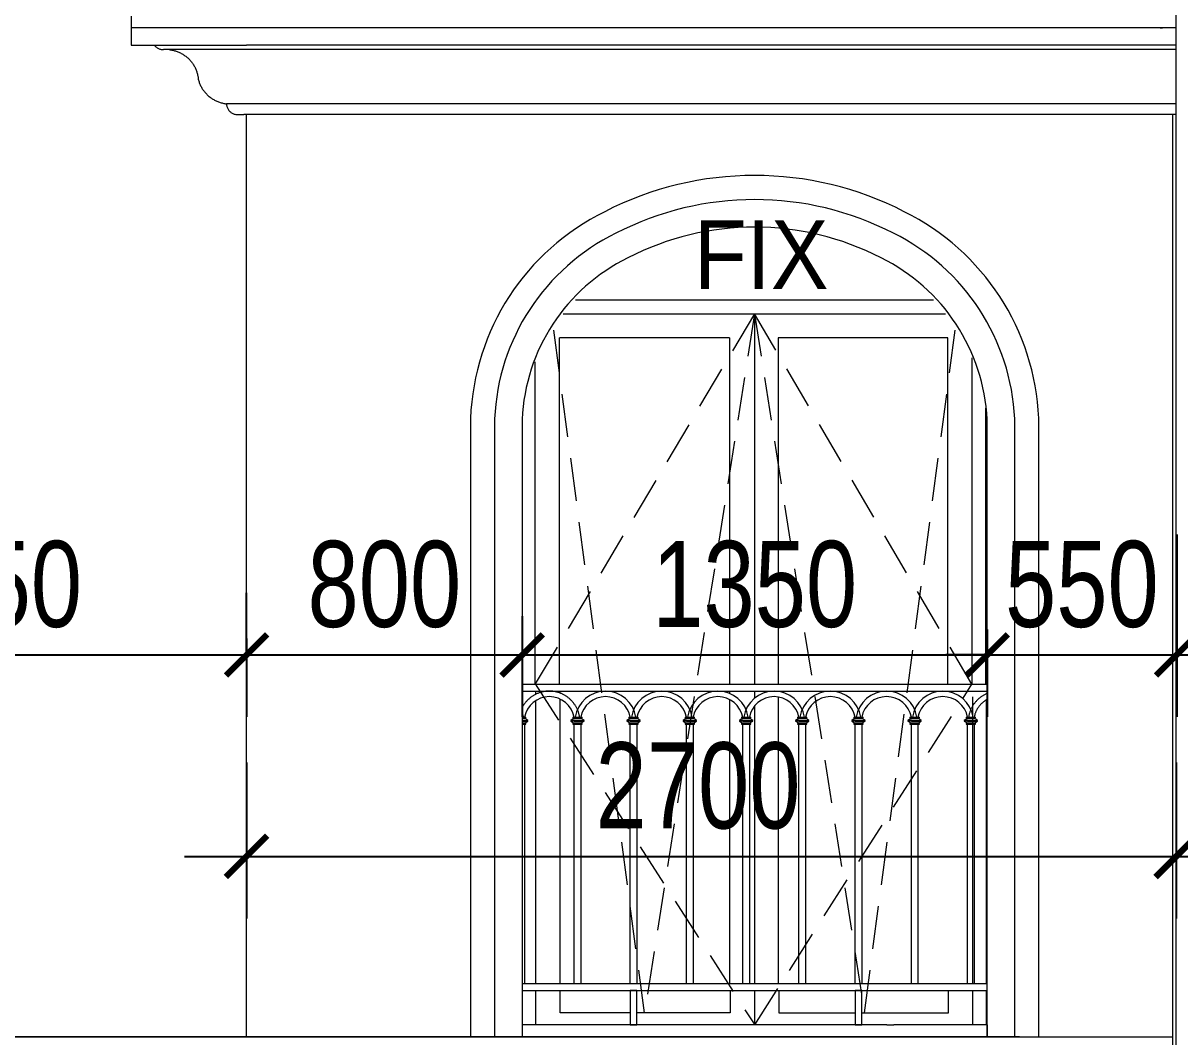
# Model space of a CAD drawing. Header units: millimetres. Extents: x -78046 to 260989, y -99288 to 158505.
# Drawn here: x 194373 to 197731, y 4667 to 7610 of the extents above; entities that cross this region are included whole.
import ezdxf
from ezdxf.xclip import XClip

# ---------------------------------------------------------------- set-up
doc = ezdxf.new("R2010")
doc.units = ezdxf.units.MM
doc.header["$LTSCALE"] = 100
doc.header["$XCLIPFRAME"] = 0
doc.header["$PDMODE"] = 98
doc.linetypes.add('HIDDEN', pattern=[0.375, 0.25, -0.125])
doc.layers.get('Defpoints').update_dxf_attribs({"lineweight": 13})
for name, color, linetype, lineweight in [('-DOOR', 137, 'Continuous', 9), ('-HATCH', 8, 'Continuous', 5), ('-HIDE', 3, 'HIDDEN', 13), ('-LINE1', 7, 'Continuous', 18), ('-TEXT', 7, 'Continuous', 15)]:
    doc.layers.add(name, color=color, linetype=linetype, lineweight=lineweight)
doc.styles.add('AVANH', font='VHAVAN_2.TTF', dxfattribs={"width": 0.8})
doc.styles.add('X-5M-DH-TUM1$0$AVANTH', font='arial.ttf', dxfattribs={"width": 0.9})
doc.dimstyles.new('C_100A3', dxfattribs={"dimscale": 100, "dimtxt": 2.5, "dimasz": 1.2, "dimexe": 1.8, "dimexo": 0, "dimgap": 0.75, "dimtad": 1, "dimdec": 0, "dimzin": 0, "dimdsep": 46, "dimtxsty": 'AVANH', "dimblk": 'ARCHTICK', "dimcen": 0, "dimdle": 1.8, "dimclrd": 256, "dimclre": 256, "dimclrt": 7, "dimadec": 0, "dimazin": 0, "dimtfac": 0.0001, "dimtdec": 0, "dimtix": 1, "dimtmove": 2, "dimatfit": 3, "dimldrblk": 'ARCHTICK', "dimfxl": 1.8, "dimtolj": 1, "dimtzin": 0, "dimarcsym": 0})

# ---------------------------------------------------------------- blocks, each defined once
blk = doc.blocks.new('_ARCHTICK')
at = {"const_width": 0.15}
blk.add_lwpolyline([(-0.5, -0.5), (0.5, 0.5)], dxfattribs=at)
blk = doc.blocks.new('*D106')
at = {"layer": 'Defpoints', "lineweight": -2, "transparency": 16777216}
for p, q in [((193471.1, 5775.9), (193471.1, 5955.9)), ((195021.4, 5775.9), (195021.4, 5955.9)), ((193291.1, 5775.9), (195201.4, 5775.9))]:
    blk.add_line(p, q, dxfattribs=at)
at = {"layer": 'Defpoints', "color": 0, "transparency": 16777216}
for p in [(193471.1, 5775.9), (195021.4, 5775.9), (195021.4, 5775.9)]:
    blk.add_point(p, dxfattribs=at)
at = {"layer": 'Defpoints', "lineweight": -2, "transparency": 16777216, "xscale": 120, "yscale": 120, "zscale": 120, "rotation": 180}
blk.add_blockref('_ARCHTICK', (193471.1, 5775.9), dxfattribs=at)
at = {"layer": 'Defpoints', "lineweight": -2, "transparency": 16777216, "xscale": 120, "yscale": 120, "zscale": 120}
blk.add_blockref('_ARCHTICK', (195021.4, 5775.9), dxfattribs=at)
at = {"layer": 'Defpoints', "color": 7, "transparency": 16777216, "insert": (194246.3, 5980.2), "char_height": 250, "attachment_point": 5, "style": 'AVANH'}
blk.add_mtext('\\A1;1550', dxfattribs=at)
blk = doc.blocks.new('*D107')
at = {"layer": 'Defpoints', "lineweight": -2, "transparency": 16777216}
for p, q in [((197171.7, 5849.5), (197171.7, 5595.9)), ((195821.6, 5823.3), (195821.6, 5595.9)), ((195641.6, 5775.9), (197351.7, 5775.9))]:
    blk.add_line(p, q, dxfattribs=at)
at = {"layer": 'Defpoints', "color": 0, "transparency": 16777216}
for p in [(197171.7, 5849.5), (195821.6, 5823.3), (197171.7, 5775.9)]:
    blk.add_point(p, dxfattribs=at)
at = {"layer": 'Defpoints', "lineweight": -2, "transparency": 16777216, "xscale": 120, "yscale": 120, "zscale": 120, "rotation": 180}
blk.add_blockref('_ARCHTICK', (195821.6, 5775.9), dxfattribs=at)
at = {"layer": 'Defpoints', "lineweight": -2, "transparency": 16777216, "xscale": 120, "yscale": 120, "zscale": 120}
blk.add_blockref('_ARCHTICK', (197171.7, 5775.9), dxfattribs=at)
at = {"layer": 'Defpoints', "color": 7, "transparency": 16777216, "insert": (196496.7, 5980.2), "char_height": 250, "attachment_point": 5, "style": 'AVANH'}
blk.add_mtext('\\A1;1350', dxfattribs=at)
blk = doc.blocks.new('*D108')
at = {"layer": 'Defpoints', "lineweight": -2, "transparency": 16777216}
for p, q in [((197722, 6125.9), (197722, 5595.9)), ((197171.7, 5849.5), (197171.7, 5595.9)), ((197171.7, 5775.9), (197051.7, 5775.9)), ((197171.7, 5775.9), (197722, 5775.9)), ((197722, 5775.9), (197842, 5775.9))]:
    blk.add_line(p, q, dxfattribs=at)
at = {"layer": 'Defpoints', "color": 0, "transparency": 16777216}
for p in [(197722, 6125.9), (197171.7, 5849.5), (197722, 5775.9)]:
    blk.add_point(p, dxfattribs=at)
at = {"layer": 'Defpoints', "lineweight": -2, "transparency": 16777216, "xscale": 120, "yscale": 120, "zscale": 120}
blk.add_blockref('_ARCHTICK', (197171.7, 5775.9), dxfattribs=at)
at = {"layer": 'Defpoints', "lineweight": -2, "transparency": 16777216, "xscale": 120, "yscale": 120, "zscale": 120, "rotation": 180}
blk.add_blockref('_ARCHTICK', (197722, 5775.9), dxfattribs=at)
at = {"layer": 'Defpoints', "color": 7, "transparency": 16777216, "insert": (197446.8, 5980.2), "char_height": 250, "attachment_point": 5, "style": 'AVANH'}
blk.add_mtext('\\A1;550', dxfattribs=at)
blk = doc.blocks.new('lancan')
for p, q in [((-1.1, 988.8), (6547.2, 988.8)), ((-1.1, 968.8), (6547.2, 968.8)), ((324.8, 889), (347.2, 889)), ((324.8, 876.9), (347.2, 876.9)), ((326.4, 893), (345.6, 893)), ((345.6, 891), (326.4, 891)), ((326.4, 883.9), (345.6, 883.9)), ((326.4, 881.9), (345.6, 881.9)), ((345.6, 874.9), (326.4, 874.9)), ((345.6, 893), (349.6, 893)), ((345.6, 891), (347.2, 891)), ((345.6, 883.9), (345.6, 881.9)), ((345.6, 883.9), (355.4, 883.9)), ((345.6, 881.9), (355.4, 881.9)), ((345.6, 874.9), (347.2, 874.9)), ((347.2, 889), (347.2, 891)), ((347.2, 891), (349.6, 891)), ((355.4, 883.9), (347.2, 889)), ((347.2, 876.9), (355.4, 881.9)), ((347.2, 874.9), (347.2, 876.9)), ((347.2, 874.9), (349.6, 874.9)), ((349.6, 891), (349.6, 893)), ((349.6, 872.9), (349.6, 874.9)), ((355.4, 881.9), (355.4, 883.9)), ((488, 889), (479.8, 883.9)), ((479.8, 883.9), (479.8, 881.9)), ((489.6, 883.9), (479.8, 883.9)), ((479.8, 881.9), (488, 876.9)), ((489.6, 881.9), (479.8, 881.9)), ((485.6, 893), (485.6, 891)), ((485.6, 893), (489.6, 893)), ((485.6, 891), (488, 891)), ((485.6, 874.9), (485.6, 872.9)), ((485.6, 874.9), (488, 874.9)), ((488, 891), (488, 889)), ((488, 891), (489.6, 891)), ((488, 889), (510.4, 889)), ((488, 876.9), (488, 874.9)), ((488, 876.9), (510.4, 876.9)), ((488, 874.9), (489.6, 874.9)), ((489.6, 893), (508.8, 893)), ((508.8, 891), (489.6, 891)), ((489.6, 881.9), (489.6, 883.9)), ((489.6, 883.9), (508.8, 883.9)), ((489.6, 881.9), (508.8, 881.9)), ((508.8, 874.9), (489.6, 874.9)), ((508.8, 893), (512.8, 893)), ((508.8, 891), (510.4, 891)), ((508.8, 883.9), (508.8, 881.9)), ((508.8, 883.9), (518.6, 883.9)), ((508.8, 881.9), (518.6, 881.9)), ((508.8, 874.9), (510.4, 874.9)), ((510.4, 889), (510.4, 891)), ((510.4, 891), (512.8, 891)), ((518.6, 883.9), (510.4, 889)), ((510.4, 876.9), (518.6, 881.9)), ((510.4, 874.9), (510.4, 876.9)), ((510.4, 874.9), (512.8, 874.9)), ((512.8, 891), (512.8, 893)), ((512.8, 872.9), (512.8, 874.9)), ((518.6, 881.9), (518.6, 883.9)), ((651.2, 889), (643, 884)), ((643, 884), (643, 882)), ((652.8, 884), (643, 884)), ((643, 882), (651.2, 876.9)), ((652.8, 882), (643, 882)), ((648.8, 893), (648.8, 891)), ((648.8, 893), (652.8, 893)), ((648.8, 891), (651.2, 891)), ((648.8, 874.9), (648.8, 872.9)), ((648.8, 874.9), (651.2, 874.9)), ((651.2, 891), (651.2, 889)), ((651.2, 891), (652.8, 891)), ((651.2, 889), (673.6, 889)), ((651.2, 876.9), (651.2, 874.9)), ((651.2, 876.9), (673.6, 876.9)), ((651.2, 874.9), (652.8, 874.9)), ((652.8, 893), (672, 893)), ((672, 891), (652.8, 891)), ((652.8, 882), (652.8, 884)), ((652.8, 884), (672, 884)), ((652.8, 882), (672, 882)), ((672, 874.9), (652.8, 874.9)), ((672, 893), (676, 893)), ((672, 891), (673.6, 891)), ((672, 884), (672, 882)), ((672, 884), (681.8, 884)), ((672, 882), (681.8, 882)), ((672, 874.9), (673.6, 874.9)), ((673.6, 889), (673.6, 891)), ((673.6, 891), (676, 891)), ((681.8, 884), (673.6, 889)), ((673.6, 876.9), (681.8, 882)), ((673.6, 874.9), (673.6, 876.9)), ((673.6, 874.9), (676, 874.9)), ((676, 891), (676, 893)), ((676, 872.9), (676, 874.9)), ((681.8, 882), (681.8, 884)), ((814.4, 889), (806.2, 884)), ((806.2, 884), (806.2, 882)), ((816, 884), (806.2, 884)), ((806.2, 882), (814.4, 876.9)), ((816, 882), (806.2, 882)), ((812, 893), (812, 891)), ((812, 893), (816, 893)), ((812, 891), (814.4, 891)), ((812, 874.9), (812, 872.9)), ((812, 874.9), (814.4, 874.9)), ((814.4, 891), (814.4, 889)), ((814.4, 891), (816, 891)), ((814.4, 889), (836.8, 889)), ((814.4, 876.9), (814.4, 874.9)), ((814.4, 876.9), (836.8, 876.9)), ((814.4, 874.9), (816, 874.9)), ((816, 893), (835.2, 893)), ((835.2, 891), (816, 891)), ((816, 882), (816, 884)), ((816, 884), (835.2, 884)), ((816, 882), (835.2, 882)), ((835.2, 874.9), (816, 874.9)), ((835.2, 893), (839.2, 893)), ((835.2, 891), (836.8, 891)), ((835.2, 884), (835.2, 882)), ((835.2, 884), (845, 884)), ((835.2, 882), (845, 882)), ((835.2, 874.9), (836.8, 874.9)), ((836.8, 889), (836.8, 891)), ((836.8, 891), (839.2, 891)), ((845, 884), (836.8, 889)), ((836.8, 876.9), (845, 882)), ((836.8, 874.9), (836.8, 876.9)), ((836.8, 874.9), (839.2, 874.9)), ((839.2, 891), (839.2, 893)), ((839.2, 872.9), (839.2, 874.9)), ((845, 882), (845, 884)), ((977.6, 889), (969.4, 884)), ((969.4, 884), (969.4, 882)), ((979.2, 884), (969.4, 884)), ((969.4, 882), (977.6, 876.9)), ((979.2, 882), (969.4, 882)), ((975.2, 893), (975.2, 891)), ((975.2, 893), (979.2, 893)), ((975.2, 891), (977.6, 891)), ((975.2, 874.9), (975.2, 872.9)), ((975.2, 874.9), (977.6, 874.9)), ((977.6, 891), (977.6, 889)), ((977.6, 891), (979.2, 891)), ((977.6, 889), (1000, 889)), ((977.6, 876.9), (977.6, 874.9)), ((977.6, 876.9), (1000, 876.9)), ((977.6, 874.9), (979.2, 874.9)), ((979.2, 893), (998.4, 893)), ((998.4, 891), (979.2, 891)), ((979.2, 882), (979.2, 884)), ((979.2, 884), (998.4, 884)), ((979.2, 882), (998.4, 882)), ((998.4, 874.9), (979.2, 874.9)), ((998.4, 893), (1002.4, 893)), ((998.4, 891), (1000, 891)), ((998.4, 884), (998.4, 882)), ((998.4, 884), (1008.2, 884)), ((998.4, 882), (1008.2, 882)), ((998.4, 874.9), (1000, 874.9)), ((1000, 889), (1000, 891)), ((1000, 891), (1002.4, 891)), ((1008.2, 884), (1000, 889)), ((1000, 876.9), (1008.2, 882)), ((1000, 874.9), (1000, 876.9)), ((1000, 874.9), (1002.4, 874.9)), ((1002.4, 891), (1002.4, 893)), ((1002.4, 872.9), (1002.4, 874.9)), ((1008.2, 882), (1008.2, 884)), ((1140.8, 889), (1132.6, 884)), ((1132.6, 884), (1132.6, 882)), ((1142.4, 884), (1132.6, 884)), ((1132.6, 882), (1140.8, 876.9)), ((1142.4, 882), (1132.6, 882)), ((1138.4, 893), (1138.4, 891)), ((1138.4, 893), (1142.4, 893)), ((1138.4, 891), (1140.8, 891)), ((1138.4, 874.9), (1138.4, 872.9)), ((1138.4, 874.9), (1140.8, 874.9)), ((1140.8, 891), (1140.8, 889)), ((1140.8, 891), (1142.4, 891)), ((1140.8, 889), (1163.2, 889)), ((1140.8, 876.9), (1140.8, 874.9)), ((1140.8, 876.9), (1163.2, 876.9)), ((1140.8, 874.9), (1142.4, 874.9)), ((1142.4, 893), (1161.6, 893)), ((1161.6, 891), (1142.4, 891)), ((1142.4, 882), (1142.4, 884)), ((1142.4, 884), (1161.6, 884)), ((1142.4, 882), (1161.6, 882)), ((1161.6, 874.9), (1142.4, 874.9)), ((1161.6, 893), (1165.6, 893)), ((1161.6, 891), (1163.2, 891)), ((1161.6, 884), (1161.6, 882)), ((1161.6, 884), (1171.4, 884)), ((1161.6, 882), (1171.4, 882)), ((1161.6, 874.9), (1163.2, 874.9)), ((1163.2, 889), (1163.2, 891)), ((1163.2, 891), (1165.6, 891)), ((1171.4, 884), (1163.2, 889)), ((1163.2, 876.9), (1171.4, 882)), ((1163.2, 874.9), (1163.2, 876.9)), ((1163.2, 874.9), (1165.6, 874.9)), ((1165.6, 891), (1165.6, 893)), ((1165.6, 872.9), (1165.6, 874.9)), ((1171.4, 882), (1171.4, 884)), ((1304, 889), (1295.8, 884)), ((1295.8, 884), (1295.8, 882)), ((1305.6, 884), (1295.8, 884)), ((1295.8, 882), (1304, 876.9)), ((1305.6, 882), (1295.8, 882)), ((1301.6, 893), (1301.6, 891)), ((1301.6, 893), (1305.6, 893)), ((1301.6, 891), (1304, 891)), ((1301.6, 874.9), (1301.6, 872.9)), ((1301.6, 874.9), (1304, 874.9)), ((1304, 891), (1304, 889)), ((1304, 891), (1305.6, 891)), ((1304, 889), (1326.4, 889)), ((1304, 876.9), (1304, 874.9)), ((1304, 876.9), (1326.4, 876.9)), ((1304, 874.9), (1305.6, 874.9)), ((1305.6, 893), (1324.8, 893)), ((1324.8, 891), (1305.6, 891)), ((1305.6, 882), (1305.6, 884)), ((1305.6, 884), (1324.8, 884)), ((1305.6, 882), (1324.8, 882)), ((1324.8, 874.9), (1305.6, 874.9)), ((1324.8, 893), (1328.8, 893)), ((1324.8, 891), (1326.4, 891)), ((1324.8, 884), (1324.8, 882)), ((1324.8, 884), (1334.6, 884)), ((1324.8, 882), (1334.6, 882)), ((1324.8, 874.9), (1326.4, 874.9)), ((1326.4, 889), (1326.4, 891)), ((1326.4, 891), (1328.8, 891)), ((1334.6, 884), (1326.4, 889)), ((1326.4, 876.9), (1334.6, 882)), ((1326.4, 874.9), (1326.4, 876.9)), ((1326.4, 874.9), (1328.8, 874.9)), ((1328.8, 891), (1328.8, 893)), ((1328.8, 872.9), (1328.8, 874.9)), ((1334.6, 882), (1334.6, 884)), ((1467.2, 889), (1459, 884)), ((1459, 884), (1459, 882)), ((1468.8, 884), (1459, 884)), ((1459, 882), (1467.2, 876.9)), ((1468.8, 882), (1459, 882)), ((1464.8, 893), (1464.8, 891)), ((1464.8, 893), (1468.8, 893)), ((1464.8, 891), (1467.2, 891)), ((1464.8, 874.9), (1464.8, 872.9)), ((1464.8, 874.9), (1467.2, 874.9)), ((1467.2, 891), (1467.2, 889)), ((1467.2, 891), (1468.8, 891)), ((1467.2, 889), (1489.6, 889)), ((1467.2, 876.9), (1467.2, 874.9)), ((1467.2, 876.9), (1489.6, 876.9)), ((1467.2, 874.9), (1468.8, 874.9)), ((1468.8, 893), (1488, 893)), ((1488, 891), (1468.8, 891)), ((1468.8, 882), (1468.8, 884)), ((1468.8, 884), (1488, 884)), ((1468.8, 882), (1488, 882)), ((1488, 874.9), (1468.8, 874.9)), ((1488, 893), (1492, 893)), ((1488, 891), (1489.6, 891)), ((1488, 884), (1488, 882)), ((1488, 884), (1497.8, 884)), ((1488, 882), (1497.8, 882)), ((1488, 874.9), (1489.6, 874.9)), ((1489.6, 889), (1489.6, 891)), ((1489.6, 891), (1492, 891)), ((1497.8, 884), (1489.6, 889)), ((1489.6, 876.9), (1497.8, 882)), ((1489.6, 874.9), (1489.6, 876.9)), ((1489.6, 874.9), (1492, 874.9)), ((1492, 891), (1492, 893)), ((1492, 872.9), (1492, 874.9)), ((1497.8, 882), (1497.8, 884)), ((1630.4, 889), (1622.2, 884)), ((1622.2, 884), (1622.2, 882)), ((1632, 884), (1622.2, 884)), ((1622.2, 882), (1630.4, 876.9)), ((1632, 882), (1622.2, 882)), ((1628, 893), (1628, 891)), ((1628, 893), (1632, 893)), ((1628, 891), (1630.4, 891)), ((1628, 874.9), (1628, 872.9)), ((1628, 874.9), (1630.4, 874.9)), ((1630.4, 891), (1630.4, 889)), ((1630.4, 891), (1632, 891)), ((1630.4, 889), (1652.8, 889)), ((1630.4, 876.9), (1630.4, 874.9)), ((1630.4, 876.9), (1652.8, 876.9)), ((1630.4, 874.9), (1632, 874.9)), ((1632, 893), (1651.2, 893)), ((1651.2, 891), (1632, 891)), ((1632, 882), (1632, 884)), ((1632, 884), (1651.2, 884)), ((1632, 882), (1651.2, 882)), ((1651.2, 874.9), (1632, 874.9)), ((1651.2, 893), (1655.2, 893)), ((1651.2, 891), (1652.8, 891)), ((1651.2, 884), (1651.2, 882)), ((1651.2, 884), (1661, 884)), ((1651.2, 882), (1661, 882)), ((1651.2, 874.9), (1652.8, 874.9)), ((1652.8, 889), (1652.8, 891)), ((1652.8, 891), (1655.2, 891)), ((1661, 884), (1652.8, 889)), ((1652.8, 876.9), (1661, 882)), ((1652.8, 874.9), (1652.8, 876.9)), ((1652.8, 874.9), (1655.2, 874.9)), ((1655.2, 891), (1655.2, 893)), ((1655.2, 872.9), (1655.2, 874.9)), ((1661, 882), (1661, 884)), ((326.4, 872.9), (345.6, 872.9)), ((345.6, 872.9), (345.6, 120)), ((345.6, 872.9), (349.6, 872.9)), ((485.6, 872.9), (489.6, 872.9)), ((489.6, 120), (489.6, 872.9)), ((489.6, 872.9), (508.8, 872.9)), ((508.8, 872.9), (508.8, 120)), ((508.8, 872.9), (512.8, 872.9)), ((648.8, 872.9), (652.8, 872.9)), ((652.8, 120), (652.8, 872.9)), ((652.8, 872.9), (672, 872.9)), ((672, 872.9), (672, 120)), ((672, 872.9), (676, 872.9)), ((812, 872.9), (816, 872.9)), ((816, 120), (816, 872.9)), ((816, 872.9), (835.2, 872.9)), ((835.2, 872.9), (835.2, 120)), ((835.2, 872.9), (839.2, 872.9)), ((975.2, 872.9), (979.2, 872.9)), ((979.2, 120), (979.2, 872.9)), ((979.2, 872.9), (998.4, 872.9)), ((998.4, 872.9), (998.4, 120)), ((998.4, 872.9), (1002.4, 872.9)), ((1138.4, 872.9), (1142.4, 872.9)), ((1142.4, 120), (1142.4, 872.9)), ((1142.4, 872.9), (1161.6, 872.9)), ((1161.6, 872.9), (1161.6, 120)), ((1161.6, 872.9), (1165.6, 872.9)), ((1301.6, 872.9), (1305.6, 872.9)), ((1305.6, 120), (1305.6, 872.9)), ((1305.6, 872.9), (1324.8, 872.9)), ((1324.8, 872.9), (1324.8, 120)), ((1324.8, 872.9), (1328.8, 872.9)), ((1464.8, 872.9), (1468.8, 872.9)), ((1468.8, 120), (1468.8, 872.9)), ((1468.8, 872.9), (1488, 872.9)), ((1488, 872.9), (1488, 120)), ((1488, 872.9), (1492, 872.9)), ((1628, 872.9), (1632, 872.9)), ((1632, 120), (1632, 872.9)), ((1632, 872.9), (1651.2, 872.9)), ((1651.2, 872.9), (1651.2, 120)), ((1651.2, 872.9), (1655.2, 872.9)), ((-1.1, 120), (6547.2, 120)), ((-1.1, 100), (6547.2, 100))]:
    blk.add_line(p, q)
for points in [[(672, 100), (652.8, 100), (652.8, 0), (672, 0)], [(1324.8, 100), (1305.6, 100), (1305.6, 0), (1324.8, 0)]]:
    blk.add_lwpolyline(points, close=True)
for centre, radius, start, end in [((254.4, 879.7), 89.2, 8.5304, 171.4696), ((417.6, 879.7), 89.2, 8.5304, 171.4696), ((417.6, 879.7), 73.2, 10.4137, 169.5863), ((580.8, 879.7), 89.2, 8.5304, 171.4696), ((580.8, 879.7), 73.2, 10.4137, 169.5863), ((744, 879.7), 89.2, 8.5304, 171.4696), ((744, 879.7), 73.2, 10.4137, 169.5863), ((907.2, 879.7), 89.2, 8.5304, 171.4696), ((907.2, 879.7), 73.2, 10.4137, 169.5863), ((1070.4, 879.7), 89.2, 8.5304, 171.4696), ((1070.4, 879.7), 73.2, 10.4137, 169.5863), ((1233.6, 879.7), 89.2, 8.5304, 171.4696), ((1233.6, 879.7), 73.2, 10.4137, 169.5863), ((1396.8, 879.8), 89.2, 8.5304, 171.4696), ((1396.8, 879.8), 73.2, 10.4137, 169.5863), ((1560, 879.8), 89.2, 8.5304, 171.4696), ((1560, 879.8), 73.2, 10.4137, 169.5863), ((1723.2, 879.8), 89.2, 8.5304, 171.4696), ((1723.2, 879.8), 73.2, 10.4137, 169.5863)]:
    blk.add_arc(centre, radius, start, end)
blk = doc.blocks.new('*D144')
at = {"layer": 'Defpoints', "lineweight": -2, "transparency": 16777216}
for p, q in [((195821.6, 5888.6), (195821.6, 5595.9)), ((195021.4, 5823.3), (195021.4, 5595.9)), ((194841.4, 5775.9), (196001.6, 5775.9))]:
    blk.add_line(p, q, dxfattribs=at)
at = {"layer": 'Defpoints', "color": 0, "transparency": 16777216}
for p in [(195821.6, 5888.6), (195021.4, 5823.3), (195821.6, 5775.9)]:
    blk.add_point(p, dxfattribs=at)
at = {"layer": 'Defpoints', "lineweight": -2, "transparency": 16777216, "xscale": 120, "yscale": 120, "zscale": 120, "rotation": 180}
blk.add_blockref('_ARCHTICK', (195021.4, 5775.9), dxfattribs=at)
at = {"layer": 'Defpoints', "lineweight": -2, "transparency": 16777216, "xscale": 120, "yscale": 120, "zscale": 120}
blk.add_blockref('_ARCHTICK', (195821.6, 5775.9), dxfattribs=at)
at = {"layer": 'Defpoints', "color": 7, "transparency": 16777216, "insert": (195421.5, 5980.2), "char_height": 250, "attachment_point": 5, "style": 'AVANH'}
blk.add_mtext('\\A1;800', dxfattribs=at)
blk = doc.blocks.new('*D145')
at = {"layer": 'Defpoints', "lineweight": -2, "transparency": 16777216}
for p, q in [((195021.4, 5463.2), (195021.4, 5010.9)), ((197721, 5463.2), (197721, 5010.9)), ((194841.4, 5190.9), (197901, 5190.9))]:
    blk.add_line(p, q, dxfattribs=at)
at = {"layer": 'Defpoints', "color": 0, "transparency": 16777216}
for p in [(195021.4, 5463.2), (197721, 5463.2), (197721, 5190.9)]:
    blk.add_point(p, dxfattribs=at)
at = {"layer": 'Defpoints', "lineweight": -2, "transparency": 16777216, "xscale": 120, "yscale": 120, "zscale": 120, "rotation": 180}
blk.add_blockref('_ARCHTICK', (195021.4, 5190.9), dxfattribs=at)
at = {"layer": 'Defpoints', "lineweight": -2, "transparency": 16777216, "xscale": 120, "yscale": 120, "zscale": 120}
blk.add_blockref('_ARCHTICK', (197721, 5190.9), dxfattribs=at)
at = {"layer": 'Defpoints', "color": 7, "transparency": 16777216, "insert": (196332.2, 5395.2), "char_height": 250, "attachment_point": 5, "style": 'AVANH'}
blk.add_mtext('\\A1;2700', dxfattribs=at)

msp = doc.modelspace()

# ---------------------------------------------------------------- linework, layer by layer
at = {"layer": '-DOOR', "lineweight": 9}
for p, q in [((195976.3, 6806.7), (197015.7, 6806.7)), ((195941.1, 6766.7), (197051, 6766.7)), ((196496.1, 6766.7), (196496.1, 5690.6)), ((195929.8, 5690.6), (195929.8, 6696.7)), ((196423.8, 6696.7), (195929.8, 6696.7)), ((196423.8, 6696.7), (196423.8, 5690.6)), ((197057.7, 6696.7), (196564.8, 6696.7)), ((196564.8, 6696.7), (196564.8, 5690.6)), ((197057.7, 5690.6), (197057.7, 6696.7)), ((195859.8, 5691.6), (195859.8, 6626.6)), ((197127.7, 6638.7), (197127.7, 5690.6)), ((197167.7, 5690.6), (197167.7, 6492.5)), ((195821.7, 5653.3), (195821.7, 4821.7)), ((195861.7, 5661.9), (195861.7, 5670.6)), ((195861.7, 4821.7), (195861.7, 5643.6)), ((195931.7, 5665), (195931.7, 5670.6)), ((195931.7, 4821.7), (195931.7, 5647.7)), ((196423.8, 5670.6), (196423.8, 5664.1)), ((196423.8, 5646.5), (196423.8, 4821.7)), ((196496.1, 5670.6), (196496.1, 5650.1)), ((196564.8, 5670.6), (196564.8, 5670)), ((196564.8, 5653.8), (196564.8, 4821.7)), ((197129.6, 5654.4), (197129.6, 4821.7)), ((197169.6, 4821.7), (197169.6, 5647.1)), ((196496.1, 5627.4), (196496.1, 4821.7)), ((195821.7, 4801.7), (195821.7, 4701.7)), ((195861.7, 4701.7), (195861.7, 4801.7)), ((195931.7, 4736.7), (195931.7, 4801.7)), ((196425.6, 4801.7), (196425.6, 4736.7)), ((196496.1, 4801.7), (196496.1, 4701.7)), ((196566.7, 4801.7), (196566.7, 4736.7)), ((197059.6, 4736.7), (197059.6, 4801.7)), ((197129.6, 4801.7), (197129.6, 4701.7)), ((197169.6, 4701.7), (197169.6, 4801.7)), ((196134.8, 4736.7), (195931.7, 4736.7)), ((196425.6, 4736.7), (196154.8, 4736.7)), ((196566.7, 4736.7), (196787.6, 4736.7)), ((196807.6, 4736.7), (197059.6, 4736.7))]:
    msp.add_line(p, q, dxfattribs=at)
at = {"layer": '-HATCH'}
for p, q in [((194753.4, 7546.7), (195013, 7546.7)), ((195013, 7533.7), (194796.9, 7533.7)), ((195013, 7546.7), (195021.4, 7546.7)), ((195021.4, 7533.7), (195013, 7533.7)), ((197721, 7546.7), (195021.4, 7546.7)), ((197721, 7533.7), (195021.4, 7533.7)), ((195013, 7376.2), (194963.1, 7376.2)), ((195021.4, 7376.2), (195013, 7376.2)), ((197721, 7376.2), (195021.4, 7376.2)), ((197711, 4246.6), (197711, 7344.7))]:
    msp.add_line(p, q, dxfattribs=at)
msp.add_lwpolyline([(197251.7, 4667.9), (197251.7, 6461.4, 0.27311), (196899.5, 7000.4, 0.24268), (196094, 7000.4, 0.274788), (195741.6, 6461.5), (195741.6, 4667.9)], format="xyb", dxfattribs=at)
at = {"layer": '-HIDE', "ltscale": 5}
for points in [[(196496.1, 6766.7), (195859.8, 5691.6), (196496.7, 4701.7), (197127.7, 5690.6), (196496.1, 6766.7)], [(196496.1, 6766.7), (196176.8, 4736.7), (195910.8, 6736.5)], [(196496.1, 6766.7), (196815.5, 4736.7), (197081.5, 6736.5)]]:
    msp.add_lwpolyline(points, dxfattribs=at)
at = {"layer": '-LINE1', "color": 0, "lineweight": 20}
for p, q in [((197721, 7344.7), (197720.9, 11066.7)), ((194686.6, 7631), (194686.6, 7596.7)), ((194686.8, 7596.7), (194686.6, 7596.7)), ((194686.6, 7596.7), (194686.6, 7546.7)), ((194686.6, 7596.7), (194686.8, 7596.7)), ((197721, 7596.7), (194686.6, 7596.7)), ((197721, 7596.7), (194686.8, 7596.7)), ((197673.7, 7596.7), (197665.2, 7596.7)), ((197673.7, 7596.7), (197673.7, 7596.7)), ((197673.7, 7596.7), (197681, 7596.7)), ((197681, 7596.7), (197673.7, 7596.7)), ((194686.6, 7546.7), (194753.4, 7546.7)), ((194753.4, 7546.7), (194753.9, 7546)), ((194753.9, 7546), (194755.3, 7544.4)), ((194755.3, 7544.4), (194756.8, 7542.9)), ((194756.8, 7542.9), (194758.3, 7541.5)), ((194758.3, 7541.5), (194760, 7540.2)), ((194760, 7540.2), (194761.8, 7539)), ((194761.8, 7539), (194763.6, 7537.9)), ((194763.6, 7537.9), (194765.6, 7536.9)), ((194765.6, 7536.9), (194767.5, 7536.1)), ((194767.5, 7536.1), (194769.6, 7535.3)), ((194769.6, 7535.3), (194771.7, 7534.7)), ((194771.7, 7534.7), (194773.8, 7534.3)), ((194773.8, 7534.3), (194775.9, 7533.9)), ((194775.9, 7533.9), (194778.1, 7533.7)), ((194778.1, 7533.7), (194780.3, 7533.7)), ((194796.9, 7533.7), (194780.3, 7533.7)), ((194796.9, 7533.7), (194799.5, 7533.3)), ((194799.5, 7533.3), (194802.1, 7532.9)), ((194802.1, 7532.9), (194804.7, 7532.4)), ((194804.7, 7532.4), (194807.2, 7531.8)), ((194807.2, 7531.8), (194809.8, 7531.2)), ((194809.8, 7531.2), (194812.3, 7530.5)), ((194812.3, 7530.5), (194814.8, 7529.7)), ((194814.8, 7529.7), (194817.3, 7528.9)), ((194817.3, 7528.9), (194819.8, 7528)), ((194819.8, 7528), (194822.2, 7527.1)), ((194822.2, 7527.1), (194824.6, 7526.1)), ((194824.6, 7526.1), (194827, 7525)), ((194827, 7525), (194829.3, 7523.9)), ((194829.3, 7523.9), (194831.6, 7522.7)), ((194831.6, 7522.7), (194833.9, 7521.4)), ((194833.9, 7521.4), (194836.1, 7520.1)), ((194836.1, 7520.1), (194838.3, 7518.7)), ((194838.3, 7518.7), (194840.5, 7517.3)), ((194840.5, 7517.3), (194842.6, 7515.8)), ((194842.6, 7515.8), (194844.7, 7514.3)), ((194844.7, 7514.3), (194846.7, 7512.7)), ((194846.7, 7512.7), (194848.7, 7511.1)), ((194848.7, 7511.1), (194850.6, 7509.4)), ((194850.6, 7509.4), (194852.5, 7507.6)), ((194852.5, 7507.6), (194854.4, 7505.9)), ((194854.4, 7505.9), (194856.2, 7504)), ((194856.2, 7504), (194857.9, 7502.1)), ((194857.9, 7502.1), (194859.6, 7500.2)), ((194859.6, 7500.2), (194861.2, 7498.3)), ((194861.2, 7498.3), (194862.7, 7496.2)), ((194862.7, 7496.2), (194864.2, 7494.2)), ((194864.2, 7494.2), (194865.7, 7492.1)), ((194865.7, 7492.1), (194867.1, 7490)), ((194867.1, 7490), (194868.4, 7487.8)), ((194868.4, 7487.8), (194869.7, 7485.6)), ((194869.7, 7485.6), (194870.9, 7483.4)), ((194870.9, 7483.4), (194872, 7481.2)), ((194872, 7481.2), (194873.1, 7478.9)), ((194873.1, 7478.9), (194874.1, 7476.6)), ((194874.1, 7476.6), (194875, 7474.2)), ((194875, 7474.2), (194875.9, 7471.9)), ((194875.9, 7471.9), (194876.7, 7469.5)), ((194876.7, 7469.5), (194877.4, 7467.1)), ((194877.4, 7467.1), (194878, 7464.7)), ((194878, 7464.7), (194878.6, 7462.3)), ((194878.6, 7462.3), (194879.2, 7459.8)), ((194879.2, 7459.8), (194879.6, 7457.4)), ((194879.6, 7457.4), (194880.4, 7452.4)), ((194880.4, 7452.4), (194880.8, 7450)), ((194880.8, 7450), (194881.3, 7447.5)), ((194881.3, 7447.5), (194881.9, 7445.1)), ((194881.9, 7445.1), (194882.6, 7442.7)), ((194882.6, 7442.7), (194883.3, 7440.3)), ((194883.3, 7440.3), (194884.1, 7437.9)), ((194884.1, 7437.9), (194885, 7435.6)), ((194885, 7435.6), (194885.9, 7433.2)), ((194885.9, 7433.2), (194886.9, 7430.9)), ((194886.9, 7430.9), (194888, 7428.6)), ((194888, 7428.6), (194889.1, 7426.4)), ((194889.1, 7426.4), (194890.3, 7424.2)), ((194890.3, 7424.2), (194891.6, 7422)), ((194891.6, 7422), (194892.9, 7419.8)), ((194892.9, 7419.8), (194894.3, 7417.7)), ((194894.3, 7417.7), (194895.7, 7415.6)), ((194895.7, 7415.6), (194897.2, 7413.6)), ((194897.2, 7413.6), (194898.8, 7411.6)), ((194898.8, 7411.6), (194900.4, 7409.6)), ((194900.4, 7409.6), (194902.1, 7407.7)), ((194902.1, 7407.7), (194903.8, 7405.8)), ((194903.8, 7405.8), (194905.6, 7404)), ((194905.6, 7404), (194907.4, 7402.2)), ((194907.4, 7402.2), (194909.3, 7400.4)), ((194909.3, 7400.4), (194911.3, 7398.7)), ((194911.3, 7398.7), (194913.2, 7397.1)), ((194913.2, 7397.1), (194915.3, 7395.5)), ((194915.3, 7395.5), (194917.3, 7394)), ((194917.3, 7394), (194919.5, 7392.5)), ((194919.5, 7392.5), (194921.6, 7391.1)), ((194921.6, 7391.1), (194923.8, 7389.7)), ((194923.8, 7389.7), (194926.1, 7388.4)), ((194926.1, 7388.4), (194928.3, 7387.1)), ((194928.3, 7387.1), (194930.6, 7385.9)), ((194930.6, 7385.9), (194933, 7384.8)), ((194933, 7384.8), (194935.4, 7383.7)), ((194935.4, 7383.7), (194937.8, 7382.7)), ((194937.8, 7382.7), (194940.2, 7381.8)), ((194940.2, 7381.8), (194942.7, 7380.9)), ((194942.7, 7380.9), (194945.2, 7380.1)), ((194945.2, 7380.1), (194947.7, 7379.3)), ((194947.7, 7379.3), (194950.2, 7378.6)), ((194950.2, 7378.6), (194952.7, 7378)), ((194952.7, 7378), (194955.3, 7377.4)), ((194955.3, 7377.4), (194957.9, 7376.9)), ((194957.9, 7376.9), (194960.5, 7376.5)), ((194960.5, 7376.5), (194963.1, 7376.2)), ((194963.1, 7376.2), (194963.2, 7374.1)), ((194963.2, 7374.1), (194963.4, 7372)), ((194963.4, 7372), (194963.7, 7370)), ((194963.7, 7370), (194964.2, 7368)), ((194964.2, 7368), (194964.9, 7366)), ((194964.9, 7366), (194965.6, 7364.1)), ((194965.6, 7364.1), (194966.5, 7362.2)), ((194966.5, 7362.2), (194967.5, 7360.4)), ((194967.5, 7360.4), (194968.7, 7358.7)), ((194968.7, 7358.7), (194970, 7357)), ((194970, 7357), (194971.3, 7355.4)), ((194971.3, 7355.4), (194972.8, 7353.9)), ((194972.8, 7353.9), (194974.4, 7352.5)), ((194974.4, 7352.5), (194976.1, 7351.2)), ((194976.1, 7351.2), (194977.9, 7350)), ((194977.9, 7350), (194979.7, 7348.9)), ((194979.7, 7348.9), (194981.6, 7347.9)), ((194981.6, 7347.9), (194983.6, 7347.1)), ((194983.6, 7347.1), (194985.6, 7346.3)), ((194985.6, 7346.3), (194987.7, 7345.7)), ((194987.7, 7345.7), (194989.8, 7345.3)), ((194989.8, 7345.3), (194992, 7344.9)), ((194992, 7344.9), (194994.2, 7344.7)), ((194994.2, 7344.7), (194996.3, 7344.7)), ((194996.3, 7344.7), (195013, 7344.7)), ((195021.4, 7344.7), (195013, 7344.7)), ((195021.4, 4666.7), (195021.4, 7344.7)), ((197721, 7344.7), (195021.4, 7344.7)), ((197721, 4666.7), (197721, 7344.7)), ((196495.6, 4701.7), (195821.6, 4701.7)), ((196496.7, 4701.7), (196495.6, 4701.7)), ((196880.5, 4701.7), (196496.7, 4701.7)), ((196880.5, 4701.7), (196900.5, 4701.7)), ((197105.1, 4701.7), (196900.5, 4701.7)), ((197145.1, 4701.7), (197105.1, 4701.7)), ((197171.7, 4701.7), (197145.1, 4701.7)), ((197171.7, 4701.7), (197171.7, 4666.7)), ((189565, 4666.7), (197711, 4666.7)), ((197265.6, 4666.7), (189565, 4666.7)), ((197720.9, 566.6), (197721, 4666.7))]:
    msp.add_line(p, q, dxfattribs=at)
for points in [[(197321.7, 4667.9), (197321.7, 6462.9, 0.273499), (196931, 7062.9, 0.242056), (196061.4, 7062.9, 0.275331), (195671.6, 6462.8), (195671.6, 4667.9)], [(197171.7, 4667.9), (197171.7, 6459.5, 0.272565), (196863.5, 6929, 0.242886), (196128.8, 6928.9, 0.27463), (195821.6, 6459.7), (195821.6, 4667.9)]]:
    msp.add_lwpolyline(points, format="xyb", dxfattribs=at)

# ---------------------------------------------------------------- block references
at = {"layer": '-HATCH'}
ref = msp.add_blockref('lancan', (195482.8, 4701.8), dxfattribs=at)
XClip(ref).set_block_clipping_path([(338.8750845006, -0.0266697563), (1686.8341408471, 1020.9517364534)])

# ---------------------------------------------------------------- texts
at = {"layer": '-TEXT', "color": 2, "style": 'X-5M-DH-TUM1$0$AVANTH', "width": 0.9}
msp.add_text('FIX', height=200, dxfattribs=at).set_placement((196320.1, 6838.3))

# ---------------------------------------------------------------- dimensions: what is measured, and where the dimension line sits
at = {"layer": 'Defpoints', "color": 2}
for base, p1, p2, picture, middle in [((195021.4, 5775.9), (193471.1, 5775.9), (195021.4, 5775.9), '*D106', (194246.3, 5980.2)), ((195821.6, 5775.9), (195021.4, 5823.3), (195821.6, 5888.6), '*D144', (195421.5, 5980.2)), ((197171.7, 5775.9), (195821.6, 5823.3), (197171.7, 5849.5), '*D107', (196496.7, 5980.2)), ((197722, 5775.9), (197171.7, 5849.5), (197722, 6125.9), '*D108', (197446.8, 5980.2))]:
    dim = msp.add_linear_dim(base=base, p1=p1, p2=p2, dimstyle='C_100A3', dxfattribs=at)
    dim.commit()
    dim.dimension.update_dxf_attribs({"geometry": picture, "text_midpoint": middle})
dim = msp.add_linear_dim(base=(197721, 5190.9), p1=(195021.4, 5463.2), p2=(197721, 5463.2), dimstyle='C_100A3', dxfattribs=at)
dim.commit()
dim.dimension.update_dxf_attribs({"geometry": '*D145', "text_midpoint": (196332.2, 5395.2), "dimtype": 160})

doc.saveas('drawing.dxf')
